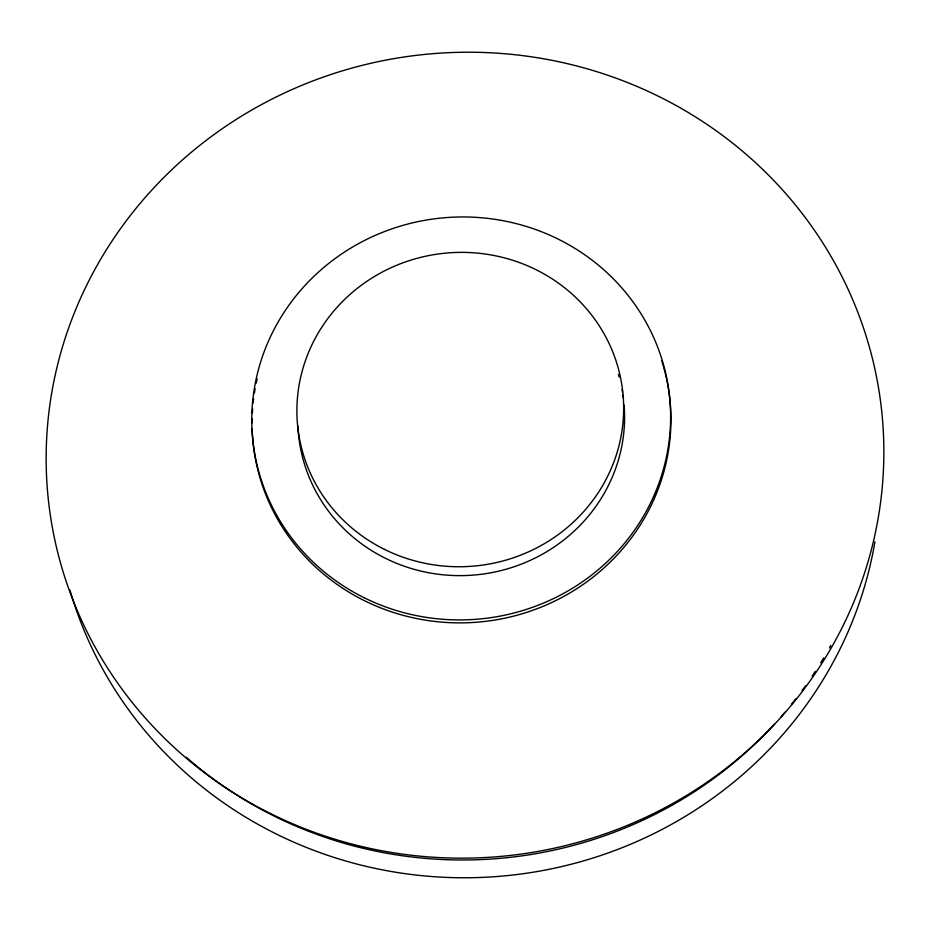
<?xml version="1.0" encoding="UTF-8"?>
<svg xmlns="http://www.w3.org/2000/svg" width="930" height="930" viewBox="0 0 930 930"><rect width="100%" height="100%" fill="white"/><g stroke="black" fill="none" stroke-linecap="round" stroke-linejoin="round"><path stroke-width="1.4" d="M874.944 541.748A412.92 396.924 -5.9 0 1 489.959 877.002A412.92 396.924 -5.9 0 1 69.924 589.969M830.804 645.432A412.92 396.924 -5.9 0 1 829.432 647.943M823.713 657.882A412.92 396.924 -5.9 0 1 820.725 662.823M815.319 671.379A412.92 396.924 -5.9 0 1 812.123 676.226M805.508 685.794A412.92 396.924 -5.9 0 1 802.09 690.513M795.941 698.651A412.92 396.924 -5.9 0 1 791.43 704.37M784.943 712.217A412.92 396.924 -5.9 0 1 781.165 716.623M774.411 724.179A412.92 396.924 -5.9 0 1 186.267 757.229M661.823 361.038A209.517 201.403 -5.9 0 1 495.248 619.985A209.517 201.403 -5.9 0 1 252.158 428.556M252.077 422.883A209.517 201.403 -5.9 0 1 252.135 418.605M252.344 412.885A209.517 201.403 -5.9 0 1 252.611 408.596M253.134 402.876A209.517 201.403 -5.9 0 1 253.623 398.598M254.425 392.925A209.517 201.403 -5.9 0 1 255.134 388.694M256.227 383.102A209.517 201.403 -5.9 0 1 257.145 378.952M624.1 405.038A163.459 157.124 -5.9 0 1 470.894 575.275A163.459 157.124 -5.9 0 1 297.949 426.219M618.392 374.337A163.459 157.124 -5.9 0 1 619.171 377.057M622.042 389.542A163.459 157.124 -5.9 0 1 622.542 392.344M622.984 395.169A163.459 157.124 -5.9 0 1 623.367 397.982M270.769 813.715A419.023 402.795 -5.9 0 0 883.5 435.252A419.023 402.795 -5.9 0 0 240.731 116.61A419.023 402.795 -5.9 0 0 270.769 813.715M364.083 597.699A209.517 201.403 -5.9 0 0 670.449 408.468A209.517 201.403 -5.9 0 0 349.064 249.147A209.517 201.403 -5.9 0 0 364.083 597.699M384.52 549.409A163.459 157.124 -5.9 0 0 623.53 401.772A163.459 157.124 -5.9 0 0 372.802 277.477A163.459 157.124 -5.9 0 0 384.52 549.409"/></g></svg>
